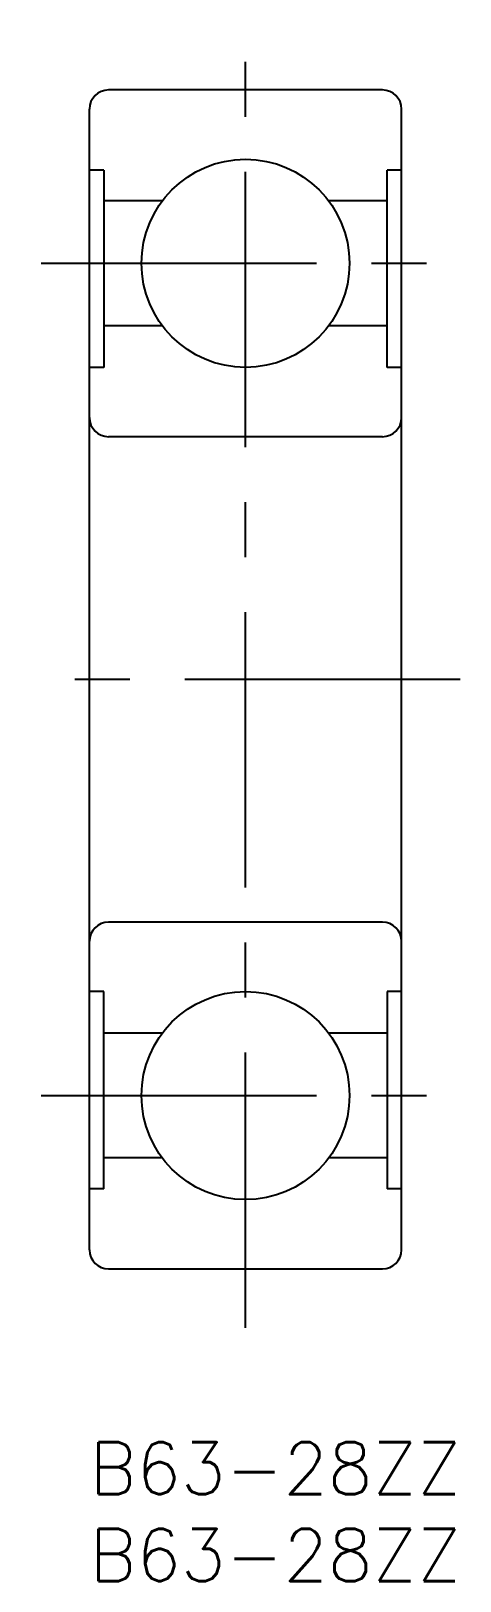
# Model space of a CAD drawing. Extents: x -3.4 to 21.4, y -8 to 81.4.
import ezdxf

# ---------------------------------------------------------------- set-up
doc = ezdxf.new("R2010")
doc.units = 0
doc.header["$LTSCALE"] = 0.5
doc.linetypes.add('CENTER', pattern=[50.8, 31.75, -6.35, 6.35, -6.35])
for name, color, linetype in [('MSM_CENTER', 1, 'CENTER'), ('MSM_CONTINUOUS', 7, 'CONTINUOUS'), ('MSM_PART_NUMBER', 7, 'CONTINUOUS')]:
    doc.layers.add(name, color=color, linetype=linetype)
doc.styles.get("Standard").update_dxf_attribs({"font": 'txt.shx', "height": 3, "bigfont": 'bigfont.shx'})

msp = doc.modelspace()

# ---------------------------------------------------------------- linework, layer by layer
at = {"layer": 'MSM_CENTER'}
for p, q in [((9, 6.6), (9, 81.4)), ((-2.782, 68), (20.782, 68)), ((21.375, 44), (-3.375, 44)), ((-2.782, 20), (20.782, 20))]:
    msp.add_line(p, q, dxfattribs=at)
at = {"layer": 'MSM_CONTINUOUS'}
for p, q in [((16.9, 78), (1.1, 78)), ((0, 11.1), (0, 76.9)), ((18, 11.1), (18, 76.9)), ((0.828, 73.378), (0, 73.378)), ((0.828, 73.378), (0.828, 62)), ((18, 73.378), (17.172, 73.378)), ((17.172, 62), (17.172, 73.378)), ((4.2, 71.6), (0.828, 71.6)), ((17.172, 71.6), (13.8, 71.6)), ((4.2, 64.4), (0.828, 64.4)), ((17.172, 64.4), (13.8, 64.4)), ((0.828, 62), (0, 62)), ((18, 62), (17.172, 62)), ((16.9, 58), (1.1, 58)), ((16.9, 30), (1.1, 30)), ((0.828, 26), (0, 26)), ((0.828, 14.622), (0.828, 26)), ((18, 26), (17.172, 26)), ((17.172, 26), (17.172, 14.622)), ((4.2, 23.6), (0.828, 23.6)), ((17.172, 23.6), (13.8, 23.6)), ((4.2, 16.4), (0.828, 16.4)), ((17.172, 16.4), (13.8, 16.4)), ((0.828, 14.622), (0, 14.622)), ((18, 14.622), (17.172, 14.622)), ((1.1, 10), (16.9, 10))]:
    msp.add_line(p, q, dxfattribs=at)
for centre in [(9, 68), (9, 20)]:
    msp.add_circle(centre, 6, dxfattribs=at)
for centre, start, end in [((1.1, 76.9), 90, 180), ((16.9, 76.9), 360, 90), ((1.1, 59.1), 180, 270), ((16.9, 59.1), 270, 0), ((1.1, 28.9), 90, 180), ((16.9, 28.9), 0, 90), ((1.1, 11.1), 180, 270), ((16.9, 11.1), 270, 0)]:
    msp.add_arc(centre, 1.1, start, end, dxfattribs=at)

# ---------------------------------------------------------------- texts
at = {"layer": 'MSM_PART_NUMBER'}
for p in [(0, -3), (0, -8)]:
    msp.add_text('B63-28ZZ', height=3, dxfattribs=at).set_placement(p)

doc.saveas('drawing.dxf')
